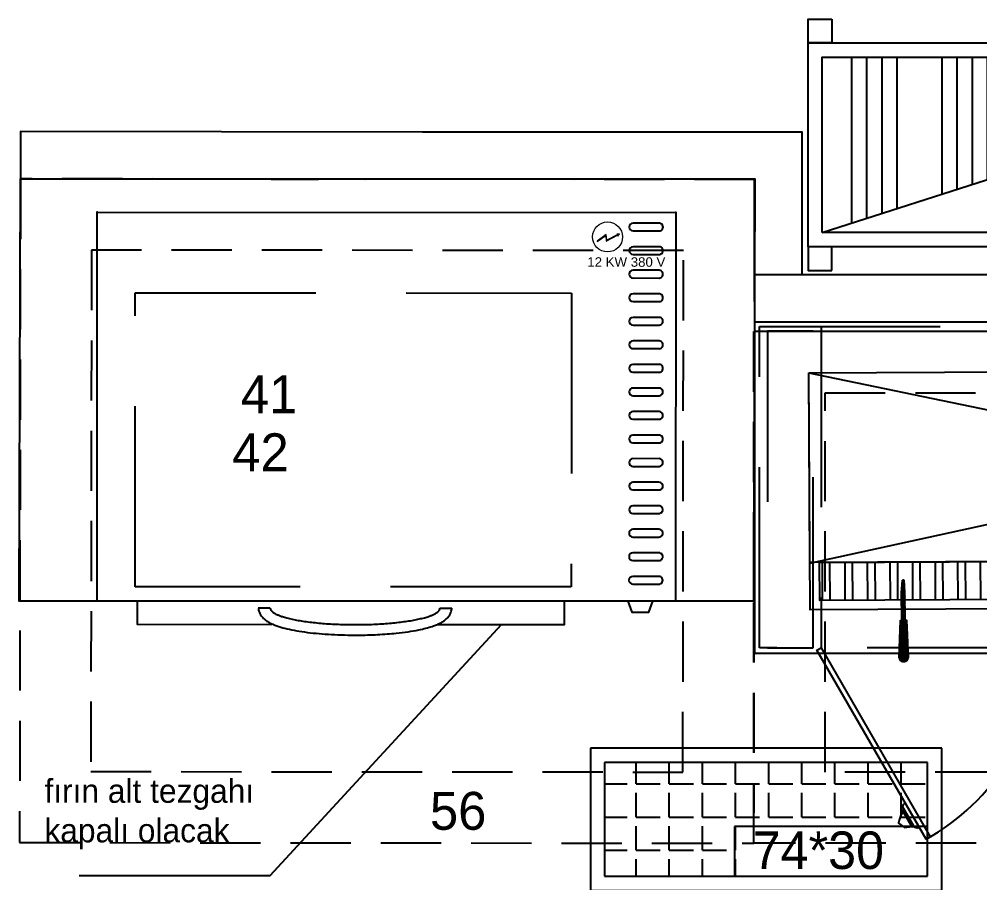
# Model space of a CAD drawing. Header units: millimetres. Extents: x 4980 to 19099, y 3891 to 5773.
# Drawn here: x 16758.1 to 16960.6, y 4582.2 to 4764.4 of the extents above; entities that cross this region are included whole.
import ezdxf

# ---------------------------------------------------------------- set-up
doc = ezdxf.new("R2010")
doc.units = ezdxf.units.MM
doc.linetypes.add('ACAD_ISO03W100', pattern=[30, 12, -18])
doc.linetypes.add('DASHED', pattern=[19.05, 12.7, -6.35])
for name, color, linetype in [('Kıtc-002 Çizgi', 7, 'Continuous'), ('Kıtc-008 Rakam', 1, 'Continuous'), ('Kıtc-011 Elk Tes Yazı 001', 1, 'Continuous'), ('Kıtc-014 Elk Tes İşaretler', 1, 'Continuous'), ('Kıtc-028 Yer Izgarası', 252, 'Continuous'), ('Kıtc-041 İstif Rafı', 7, 'Continuous')]:
    doc.layers.add(name, color=color, linetype=linetype)
doc.styles.get("Standard").update_dxf_attribs({"font": 'stylu.ttf', "height": 10})
pattern_1 = [(180, (1349.89623, 1174.0599), (0, -0.2794), [0.2032, -0.0762]), (270, (1349.89623, 1174.0599), (0.2794, 0), [0.2032, -0.0762])]

# ---------------------------------------------------------------- blocks, each defined once
blk = doc.blocks.new('A$C29431E44')
at = {"layer": 'Kıtc-014 Elk Tes İşaretler', "linetype": 'Continuous', "lineweight": 0}
for p, q in [((2.9, 3.66), (0.96, 2.3)), ((0.96, 2.3), (1, 2.21)), ((1, 2.21), (2.81, 3.48)), ((2.81, 3.48), (2.9, 2.31)), ((3, 2.49), (2.9, 3.66)), ((2.9, 2.31), (5.24, 3.52)), ((5.18, 3.62), (3, 2.49)), ((5.66, 3.81), (5.09, 3.77)), ((5.09, 3.77), (5.17, 3.64)), ((5.17, 3.64), (5.34, 3.36)), ((5.24, 3.52), (5.19, 3.62)), ((5.34, 3.36), (5.66, 3.81))]:
    blk.add_line(p, q, dxfattribs=at)
blk.add_circle((3.16, 3.16), 3.16, dxfattribs=at)
blk = doc.blocks.new('A$C0F0E488A')
for p, q in [((36.53, 5.69), (34, 5.69)), ((72.3, 5.69), (74.83, 5.69))]:
    blk.add_line(p, q)
blk.add_lwpolyline([(0, 89.19), (122, 89.19), (122, 7.19), (0, 7.19)], close=True)
at = {"color": 253}
for points in [[(118.48, 86.93), (112.98, 86.93)], [(112.98, 85.3), (118.48, 85.3)], [(118.48, 81.96), (112.98, 81.96)], [(112.98, 80.34), (118.48, 80.34)], [(118.48, 77), (112.98, 77)], [(112.98, 75.37), (118.48, 75.37)], [(118.48, 72.03), (112.98, 72.03)], [(112.98, 70.4), (118.48, 70.4)], [(118.48, 67.06), (112.98, 67.06)], [(112.98, 65.43), (118.48, 65.43)], [(118.48, 62.1), (112.98, 62.1)], [(112.98, 60.47), (118.48, 60.47)], [(118.48, 57.13), (112.98, 57.13)], [(112.98, 55.5), (118.48, 55.5)], [(118.48, 52.16), (112.98, 52.16)], [(112.98, 50.53), (118.48, 50.53)], [(118.48, 47.2), (112.98, 47.2)], [(112.98, 45.57), (118.48, 45.57)], [(118.48, 42.23), (112.98, 42.23)], [(112.98, 40.6), (118.48, 40.6)], [(118.48, 37.26), (112.98, 37.26)], [(112.98, 35.63), (118.48, 35.63)], [(118.48, 32.3), (112.98, 32.3)], [(112.98, 30.67), (118.48, 30.67)], [(118.48, 27.33), (112.98, 27.33)], [(112.98, 25.7), (118.48, 25.7)], [(118.48, 22.36), (112.98, 22.36)], [(112.98, 20.73), (118.48, 20.73)], [(118.48, 17.39), (112.98, 17.39)], [(112.98, 15.77), (118.48, 15.77)], [(118.48, 12.43), (112.98, 12.43)], [(112.98, 10.8), (118.48, 10.8)]]:
    blk.add_lwpolyline(points, dxfattribs=at)
at = {"color": 52, "linetype": 'DASHED', "ltscale": 3}
blk.add_lwpolyline([(8, 72.19), (100, 72.19), (100, 10.19), (8, 10.19)], close=True, dxfattribs=at)
for points in [[(36.87, 2.19), (8.5, 2.19), (8.5, 7.19), (98.5, 7.19), (98.5, 2.19), (71.96, 2.19)], [(111.89, 7.19), (112.75, 4.89), (116.33, 4.89), (117.2, 7.19)]]:
    blk.add_lwpolyline(points)
at = {"color": 253}
for centre, start, end in [((112.98, 86.12), 90, 270), ((118.48, 86.12), 270, 90), ((112.98, 81.15), 90, 270), ((118.48, 81.15), 270, 90), ((112.98, 76.18), 90, 270), ((118.48, 76.18), 270, 90), ((112.98, 71.22), 90, 270), ((118.48, 71.22), 270, 90), ((112.98, 66.25), 90, 270), ((118.48, 66.25), 270, 90), ((112.98, 61.28), 90, 270), ((118.48, 61.28), 270, 90), ((112.98, 56.32), 90, 270), ((118.48, 56.32), 270, 90), ((112.98, 51.35), 90, 270), ((118.48, 51.35), 270, 90), ((112.98, 46.38), 90, 270), ((118.48, 46.38), 270, 90), ((112.98, 41.41), 90, 270), ((118.48, 41.41), 270, 90), ((112.98, 36.45), 90, 270), ((118.48, 36.45), 270, 90), ((112.98, 31.48), 90, 270), ((118.48, 31.48), 270, 90), ((112.98, 26.51), 90, 270), ((118.48, 26.51), 270, 90), ((112.98, 21.55), 90, 270), ((118.48, 21.55), 270, 90), ((112.98, 16.58), 90, 270), ((118.48, 16.58), 270, 90), ((112.98, 11.61), 90, 270), ((118.48, 11.61), 270, 90)]:
    blk.add_arc(centre, 0.814, start, end, dxfattribs=at)
for points, knots in [([(34, 5.69), (34.01, 5.64), (34.01, 5.59), (34.05, 5.36), (34.09, 5.18), (34.2, 4.84), (34.27, 4.68), (34.43, 4.36), (34.53, 4.2), (34.74, 3.92), (34.84, 3.79), (35.06, 3.55), (35.17, 3.45), (35.4, 3.25), (35.51, 3.16), (35.74, 2.99), (35.86, 2.91), (36.09, 2.77), (36.21, 2.7), (36.45, 2.56), (36.58, 2.5), (36.95, 2.32), (37.21, 2.21), (37.74, 2), (38.02, 1.9), (38.86, 1.63), (39.45, 1.47), (40.71, 1.18), (41.39, 1.04), (42.82, 0.79), (43.57, 0.68), (45.15, 0.48), (45.97, 0.39), (47.67, 0.24), (48.55, 0.18), (51.23, 0.04), (53.09, -0.01), (56.35, 0.01), (57.76, 0.05), (60.5, 0.19), (61.83, 0.29), (63.96, 0.51), (64.79, 0.62), (66.38, 0.85), (67.13, 0.98), (68.37, 1.23), (68.86, 1.34), (69.81, 1.59), (70.25, 1.72), (71, 1.97), (71.32, 2.08), (71.85, 2.31), (72.08, 2.41), (72.53, 2.64), (72.75, 2.77), (73.17, 3.04), (73.38, 3.2), (73.7, 3.49), (73.82, 3.6), (74.04, 3.85), (74.14, 3.97), (74.33, 4.24), (74.42, 4.39), (74.57, 4.7), (74.64, 4.86), (74.75, 5.21), (74.79, 5.39), (74.82, 5.61), (74.83, 5.65), (74.83, 5.69)], [-3.120983, -3.120983, -3.120983, -3.120983, -3.111966, -3.111966, -3.077431, -3.077431, -3.042897, -3.042897, -3.00257, -3.00257, -2.962242, -2.962242, -2.921915, -2.921915, -2.881588, -2.881588, -2.84126, -2.84126, -2.800933, -2.800933, -2.760605, -2.760605, -2.67995, -2.67995, -2.599295, -2.599295, -2.44838, -2.44838, -2.297464, -2.297464, -2.146549, -2.146549, -1.995633, -1.995633, -1.844717, -1.844717, -1.542182, -1.542182, -1.311639, -1.311639, -1.081096, -1.081096, -0.922417, -0.922417, -0.763738, -0.763738, -0.645739, -0.645739, -0.52774, -0.52774, -0.435494, -0.435494, -0.362117, -0.362117, -0.288741, -0.288741, -0.215365, -0.215365, -0.172297, -0.172297, -0.134314, -0.134314, -0.097189, -0.097189, -0.062331, -0.062331, -0.027473, -0.027473, -0.020621, -0.020621, -0.020621, -0.020621]), ([(36.53, 5.69), (36.53, 5.66), (36.53, 5.63), (36.54, 5.57), (36.55, 5.55), (36.56, 5.49), (36.57, 5.46), (36.59, 5.4), (36.62, 5.35), (36.67, 5.26), (36.72, 5.18), (36.79, 5.09), (36.9, 4.98), (37.06, 4.84), (37.3, 4.68), (37.57, 4.52), (37.94, 4.33), (38.43, 4.12), (38.99, 3.92), (39.7, 3.71), (40.57, 3.48), (41.75, 3.22), (43.05, 3), (44.46, 2.79), (45.97, 2.62), (48.09, 2.42), (50.91, 2.25), (54.42, 2.19), (57.93, 2.25), (60.74, 2.42), (62.86, 2.62), (64.37, 2.79), (65.78, 3), (67.08, 3.22), (68.26, 3.48), (69.14, 3.71), (69.84, 3.92), (70.4, 4.12), (70.89, 4.33), (71.26, 4.52), (71.54, 4.68), (71.75, 4.83), (71.92, 4.97), (72.03, 5.08), (72.11, 5.18), (72.17, 5.26), (72.22, 5.35), (72.25, 5.43), (72.28, 5.52), (72.29, 5.59), (72.3, 5.65), (72.3, 5.67), (72.3, 5.69)], [-3.141593, -3.141593, -3.141593, -3.141593, -3.117049, -3.117049, -3.092505, -3.092505, -3.067962, -3.067962, -3.043418, -3.018874, -2.99433, -2.969787, -2.945243, -2.896156, -2.847068, -2.797981, -2.748894, -2.675262, -2.601631, -2.552544, -2.454369, -2.356194, -2.25802, -2.159845, -2.06167, -1.963495, -1.767146, -1.570796, -1.374447, -1.178097, -1.079922, -0.981748, -0.883573, -0.785398, -0.687223, -0.589049, -0.539961, -0.46633, -0.392699, -0.343612, -0.294524, -0.245437, -0.208621, -0.171806, -0.147262, -0.122718, -0.098175, -0.073631, -0.049087, -0.024544, -0.012272, 0, 0, 0, 0])]:
    blk.add_open_spline(points, degree=3, knots=knots)
blk.add_point((0, 89.19))
blk.add_point((122, 89.19), dxfattribs=at)
at = {"layer": 'Kıtc-014 Elk Tes İşaretler'}
blk.add_blockref('A$C29431E44', (104.44, 80.86), dxfattribs=at)
at = {"layer": 'Kıtc-011 Elk Tes Yazı 001', "lineweight": 15, "insert": (103.33, 79.74), "char_height": 2, "attachment_point": 1}
blk.add_mtext_dynamic_manual_height_columns('{\\f@Arial Unicode MS|b0|i0|c162|p34;12 KW 380 V }', width=31.2688, gutter_width=50, heights=[0], dxfattribs=at)
blk = doc.blocks.new('A$C54BA17DA')
at = {"layer": 'Kıtc-002 Çizgi'}
h = blk.add_hatch(dxfattribs=at)
h.set_pattern_fill('ANSI32', color=256, scale=0.5, angle=45, style=0)
h.set_pattern_definition([(90, (-7517.904, -3208.932), (-4.7625, 9e-16), []), (90, (-7516.3166, -3207.3445), (-4.7625, 9e-16), [])])
h.paths.add_polyline_path([(98, 12.99), (98, 20.99), (2.05, 20.99), (2.05, 12.99)])
h = blk.add_hatch(dxfattribs=at)
h.set_pattern_fill('ANSI32', color=256, style=0)
h.set_pattern_definition([(135, (4280.5826, -7757.06716), (0.265165043, 0.265165043), []), (135, (4280.40584, -7757.06716), (0.265165043, 0.265165043), [])])
h.paths.add_polyline_path([(18.98, 7.9), (20.36, 7.9), (20.39, 6.9), (18.95, 6.9)])
h.paths.add_polyline_path([(19.01, 8.72), (19.32, 8.72), (19.32, 14.52), (19.41, 15.9), (19.93, 15.9), (20.02, 14.52), (20.02, 8.72), (20.33, 8.72), (20.36, 7.9), (18.98, 7.9)])
h.paths.add_polyline_path([(18.88, 4.9), (20.46, 4.9), (20.6, 0.76, -0.437405), (19.9, 0), (19.44, 0, -0.437405), (18.74, 0.76)])
h.paths.add_polyline_path([(18.95, 6.9), (20.39, 6.9), (20.46, 4.9), (18.88, 4.9)])
h.paths.add_polyline_path([(19.48, 17.19), (19.86, 17.19), (19.93, 15.9), (19.41, 15.9)])
h = blk.add_hatch(dxfattribs=at)
h.set_pattern_fill('ANSI32', color=256, style=0)
h.set_pattern_definition([(45, (-4180.58262, -7757.06716), (-0.265165043, 0.265165043), []), (45, (-4180.40585, -7757.06716), (-0.265165043, 0.265165043), [])])
h.paths.add_polyline_path([(81.02, 7.9), (79.64, 7.9), (79.61, 6.9), (81.05, 6.9)])
h.paths.add_polyline_path([(80.99, 8.72), (80.68, 8.72), (80.68, 14.52), (80.59, 15.9), (80.07, 15.9), (79.98, 14.52), (79.98, 8.72), (79.67, 8.72), (79.64, 7.9), (81.02, 7.9)])
h.paths.add_polyline_path([(81.12, 4.9), (79.54, 4.9), (79.4, 0.76, 0.437405), (80.1, 0), (80.56, 0, 0.437405), (81.26, 0.76)])
h.paths.add_polyline_path([(81.05, 6.9), (79.61, 6.9), (79.54, 4.9), (81.12, 4.9)])
h.paths.add_polyline_path([(80.52, 17.19), (80.14, 17.19), (80.07, 15.9), (80.59, 15.9)])
for p, q in [((0, 60.99), (38, 52.93)), ((62, 52.93), (100, 60.99)), ((0, 20.86), (38, 28.93)), ((62, 28.93), (100, 20.86)), ((19.32, 14.52), (19.48, 17.19)), ((19.85, 17.19), (19.48, 17.19)), ((19.49, 17.19), (19.86, 17.19)), ((20.02, 14.52), (19.86, 17.19)), ((79.98, 14.52), (80.14, 17.19)), ((80.51, 17.19), (80.14, 17.19)), ((80.15, 17.19), (80.52, 17.19)), ((80.68, 14.52), (80.52, 17.19)), ((19.32, 8.72), (19.32, 14.52)), ((20.02, 8.72), (20.02, 14.52)), ((79.98, 8.72), (79.98, 14.52)), ((80.68, 8.72), (80.68, 14.52)), ((18.74, 0.76), (19.01, 8.72)), ((19.01, 8.72), (19.32, 8.72)), ((20.02, 8.72), (20.33, 8.72)), ((20.33, 8.72), (20.02, 8.72)), ((20.33, 8.72), (20.6, 0.76)), ((20.6, 0.76), (20.33, 8.72)), ((79.4, 0.76), (79.67, 8.72)), ((79.67, 8.72), (79.4, 0.76)), ((79.67, 8.72), (79.98, 8.72)), ((79.98, 8.72), (79.67, 8.72)), ((80.99, 8.72), (80.68, 8.72)), ((81.26, 0.76), (80.99, 8.72)), ((19.9, 0), (19.44, 0)), ((19.44, 0), (19.9, 0)), ((80.56, 0), (80.1, 0)), ((80.1, 0), (80.56, 0))]:
    blk.add_line(p, q, dxfattribs=at)
for points in [[(0, 60.99), (100, 60.99), (100, 10.99), (0, 10.99)], [(0, 60.99), (100, 60.99), (100, 20.99), (0, 20.99)], [(38, 52.93), (62, 52.93), (62, 28.93), (38, 28.93)], [(41.17, 49.87), (59.17, 49.87), (59.17, 31.87), (41.17, 31.87)], [(2.05, 20.99), (98, 20.99), (98, 12.99), (2.05, 12.99)]]:
    blk.add_lwpolyline(points, close=True, dxfattribs=at)
blk.add_circle((50.17, 40.87), 6, dxfattribs=at)
for centre, start, end in [((19.44, 0.71), 175.5008, 270), ((19.9, 0.71), 270, 4.4992), ((19.9, 0.71), 270, 4.4992), ((80.1, 0.71), 175.5008, 270), ((80.1, 0.71), 175.5008, 270), ((80.56, 0.71), 270, 4.4992)]:
    blk.add_arc(centre, 0.706, start, end, dxfattribs=at)
blk = doc.blocks.new('A$C79DF6251')
at = {"layer": 'Kıtc-041 İstif Rafı'}
h = blk.add_hatch(dxfattribs=at)
h.set_pattern_fill('ANSI34', color=254, angle=45)
h.set_pattern_definition([(90, (8380.205, 5687.05), (-19.05, 4e-15), []), (90, (8383.38, 5690.225), (-19.05, 4e-15), []), (90, (8386.555, 5693.4), (-19.05, 4e-15), []), (90, (8389.73, 5696.575), (-19.05, 4e-15), [])])
h.paths.add_polyline_path([(118, 45), (3, 45), (3, 8)])
blk.add_line((3, 8), (118, 45), dxfattribs=at)
for points in [[(5, 53), (5, 48), (0, 48), (0, 53)], [(116, 53), (116, 48), (121, 48), (121, 53)], [(0, 5), (0, 48), (121, 48), (121, 5)], [(3, 8), (3, 45), (118, 45), (118, 8)], [(5, 0), (5, 5), (0, 5), (0, 0)], [(116, 0), (116, 5), (121, 5), (121, 0)]]:
    blk.add_lwpolyline(points, close=True, dxfattribs=at)
blk.add_text('122*53', height=10.8, dxfattribs=at).set_placement((56.65, 11.47))
blk = doc.blocks.new('el')
at = {"layer": 'Kıtc-014 Elk Tes İşaretler', "linetype": 'Continuous', "lineweight": 0}
for p, q in [((1490.3, 1490), (1466, 1473)), ((1466.6, 1471.9), (1489.1, 1487.7)), ((1489.1, 1487.7), (1490.3, 1473.1)), ((1491.5, 1475.4), (1490.3, 1490)), ((1490.3, 1473.1), (1519.5, 1488.2)), ((1518.8, 1489.5), (1491.5, 1475.4)), ((1524.8, 1491.8), (1517.6, 1491.4)), ((1517.6, 1491.4), (1518.6, 1489.7)), ((1518.6, 1489.7), (1520.8, 1486.3)), ((1519.5, 1488.2), (1518.8, 1489.5)), ((1520.8, 1486.3), (1524.8, 1491.8)), ((1466, 1473), (1466.6, 1471.9))]:
    blk.add_line(p, q, dxfattribs=at)
blk.add_circle((1493.5, 1483.7), 39.5, dxfattribs=at)
blk = doc.blocks.new('A$C239729A9')
at = {"linetype": 'DASHED', "ltscale": 3}
h = blk.add_hatch(dxfattribs=at)
h.set_pattern_fill('ANGLE', color=256, scale=0.04, style=0)
h.set_pattern_definition(pattern_1)
h.paths.add_polyline_path([(146.82, 71.41, 0.822352), (144.54, 76.36), (144.54, 77.16, -0.795802), (147.34, 70.8)])
h.paths.add_polyline_path([(142.45, 76.82), (144.54, 78.02), (144.54, 75.61)])
h = blk.add_hatch(dxfattribs=at)
h.set_pattern_fill('ANGLE', color=256, scale=0.04, style=0)
h.set_pattern_definition(pattern_1)
h.paths.add_polyline_path([(144.54, 69.96), (144.54, 69.16, -0.709269), (141.7, 75.95), (142.37, 75.47, 0.737645)])
h.paths.add_polyline_path([(144.54, 70.82), (146.63, 69.62), (144.54, 68.41)])
at = {"color": 254, "linetype": 'DASHED', "ltscale": 3}
for p, q in [((46.02, 113.82), (46.02, 46.02)), ((138.02, 113.82), (138.02, 46.02))]:
    blk.add_line(p, q, dxfattribs=at)
blk.add_line((32.02, 112.82), (152.02, 112.82))
at = {"linetype": 'DASHED', "ltscale": 3}
for p, q in [((142.37, 75.47), (141.7, 75.95)), ((146.82, 71.41), (147.34, 70.8))]:
    blk.add_line(p, q, dxfattribs=at)
blk.add_lwpolyline([(32.02, 114.82), (152.02, 114.82), (152.02, 44.82), (32.02, 44.82)], close=True)
at = {"color": 254, "linetype": 'DASHED', "ltscale": 3}
blk.add_lwpolyline([(33.02, 113.82), (151.02, 113.82), (151.02, 46.02), (33.02, 46.02)], close=True, dxfattribs=at)
at = {"color": 254, "linetype": 'ACAD_ISO03W100', "ltscale": 3}
blk.add_lwpolyline([(34.75, 46.02), (44.32, 46.02), (44.32, 112.82), (34.75, 112.82)], close=True, dxfattribs=at)
at = {"linetype": 'DASHED', "ltscale": 3}
for points in [[(142.45, 76.82), (144.54, 75.61), (144.54, 78.02)], [(146.63, 69.62), (144.54, 68.41), (144.54, 70.82)]]:
    blk.add_lwpolyline(points, close=True, dxfattribs=at)
at = {"color": 254}
for points in [[(46.02, 46.02), (69.02, 6.18), (68.15, 5.68), (45.15, 45.52)], [(138.02, 46.02), (115.02, 6.18), (115.88, 5.68), (138.88, 45.52)], [(143.45, 44.82), (147.12, 44.82), (147.12, 43.63), (143.45, 43.63)], [(63.11, 11.92), (65.21, 8.3), (65.56, 8.5), (63.47, 12.13)], [(120.92, 11.92), (118.82, 8.3), (118.47, 8.5), (120.56, 12.13)]]:
    blk.add_lwpolyline(points, close=True, dxfattribs=at)
for points in [[(63.78, 13.25), (66.69, 8.2), (66.5, 8.09, -0.414214), (65.68, 8.31), (63.36, 12.32, -0.414214), (63.58, 13.14)], [(120.26, 13.25), (117.34, 8.2), (117.54, 8.09, 0.414214), (118.36, 8.31), (120.67, 12.32, 0.414214), (120.45, 13.14)]]:
    blk.add_lwpolyline(points, format="xyb", close=True, dxfattribs=at)
for points in [[(63.36, 11.5), (62.84, 10.75), (62.46, 9.65), (62.38, 9.08), (63.63, 8.13), (65.19, 8.33), (63.36, 11.5)], [(120.67, 11.5), (121.2, 10.75), (121.57, 9.65), (121.65, 9.08), (120.4, 8.13), (118.84, 8.33), (120.67, 11.5)]]:
    blk.add_lwpolyline(points, dxfattribs=at)
at = {"linetype": 'DASHED', "ltscale": 3}
for centre, radius, start, end in [((145.21, 73.65), 3.57, 306.7162, 100.7675), ((144.31, 73.05), 3.9, 132.013, 273.4005), ((144.31, 73.05), 3.1, 128.6138, 274.2704), ((145.19, 73.66), 2.78, 305.88, 103.6089)]:
    blk.add_arc(centre, radius, start, end, dxfattribs=at)
at = {"color": 254}
for centre, start, end in [((46.02, 46.02), 298.7546, 358.5057), ((138.02, 46.02), 181.4943, 241.2454)]:
    blk.add_arc(centre, 46.02, start, end, dxfattribs=at)
for p in [(32.02, 114.82), (152.02, 114.82), (32.02, 44.82), (152.02, 44.82)]:
    blk.add_point(p)
at = {"layer": 'Kıtc-014 Elk Tes İşaretler', "xscale": 0.05599999999999999, "yscale": 0.05599999999999999, "zscale": 0.05599999999999999}
blk.add_blockref('el', (60.76, 25.67), dxfattribs=at)
at = {"layer": 'Kıtc-014 Elk Tes İşaretler', "insert": (139.43, 106.39), "char_height": 1.654, "attachment_point": 1}
blk.add_mtext_dynamic_manual_height_columns('{\\f@Arial Unicode MS|b0|i0|c162|p34;3 KW 220V }', width=27.5245, gutter_width=50, heights=[0], dxfattribs=at)
blk = doc.blocks.new('A$C28F41BA0')
at = {"layer": 'Kıtc-028 Yer Izgarası'}
for p, q in [((74.1, 30), (0, 30)), ((0, 30), (0, 0)), ((74.1, 0), (74.1, 30)), ((71.1, 27), (3, 27)), ((3, 27), (3, 3)), ((9.65, 22.49), (9.65, 27)), ((16.63, 22.49), (16.63, 27)), ((23.62, 22.49), (23.62, 27)), ((30.6, 22.49), (30.6, 27)), ((37.59, 22.49), (37.59, 27)), ((44.57, 22.49), (44.57, 27)), ((51.56, 22.49), (51.56, 27)), ((58.54, 22.49), (58.54, 27)), ((65.53, 22.49), (65.53, 27)), ((71.1, 3), (71.1, 27)), ((3, 22.49), (7.74, 22.49)), ((9.65, 22.49), (14.73, 22.49)), ((16.63, 22.49), (21.71, 22.49)), ((23.62, 22.49), (28.7, 22.49)), ((30.6, 22.49), (35.68, 22.49)), ((37.59, 22.49), (42.67, 22.49)), ((44.57, 22.49), (49.65, 22.49)), ((51.56, 22.49), (56.64, 22.49)), ((58.54, 22.49), (63.62, 22.49)), ((65.53, 22.49), (70.61, 22.49)), ((9.65, 15.5), (9.65, 20.58)), ((16.63, 15.5), (16.63, 20.58)), ((23.62, 15.5), (23.62, 20.58)), ((30.6, 15.5), (30.6, 20.58)), ((37.59, 15.5), (37.59, 20.58)), ((44.57, 15.5), (44.57, 20.58)), ((51.56, 15.5), (51.56, 20.58)), ((58.54, 15.5), (58.54, 20.58)), ((65.53, 15.5), (65.53, 20.58)), ((3, 15.5), (7.74, 15.5)), ((9.65, 15.5), (14.73, 15.5)), ((16.63, 15.5), (21.71, 15.5)), ((23.62, 15.5), (28.7, 15.5)), ((30.6, 15.5), (35.68, 15.5)), ((37.59, 15.5), (42.67, 15.5)), ((44.57, 15.5), (49.65, 15.5)), ((51.56, 15.5), (56.64, 15.5)), ((58.54, 15.5), (63.62, 15.5)), ((65.53, 15.5), (70.61, 15.5)), ((9.65, 8.52), (9.65, 13.6)), ((16.63, 8.52), (16.63, 13.6)), ((23.62, 8.52), (23.62, 13.6)), ((71.1, 13.5), (30.37, 13.5)), ((30.37, 13.5), (30.37, 3)), ((30.6, 8.52), (30.6, 13.6)), ((71.1, 3), (71.1, 13.5)), ((3, 8.52), (7.74, 8.52)), ((9.65, 8.52), (14.73, 8.52)), ((16.63, 8.52), (21.71, 8.52)), ((23.62, 8.52), (28.7, 8.52)), ((9.65, 3), (9.65, 6.61)), ((16.63, 3), (16.63, 6.61)), ((23.62, 3), (23.62, 6.61)), ((30.6, 3), (30.6, 6.61)), ((3, 3), (71.1, 3)), ((30.37, 3), (71.1, 3)), ((0, 0), (74.1, 0))]:
    blk.add_line(p, q, dxfattribs=at)
blk.add_text('74*30', height=7.92, dxfattribs=at).set_placement((34.23, 4.54))

msp = doc.modelspace()

# ---------------------------------------------------------------- linework, layer by layer
at = {"elevation": 0}
msp.add_lwpolyline([(16912.92, 4641.63), (16758.08, 4641.63), (16758.33, 4730.69), (16913.17, 4730.69)], close=True, dxfattribs=at)
msp.add_lwpolyline([(16859.72, 4636.61), (16810.9, 4583.65), (16770.72, 4583.65)], dxfattribs=at)
at = {"layer": 'Kıtc-002 Çizgi', "color": 6}
for p, q in [((16811.19, 4730.64, 0), (16821.19, 4730.64, 0)), ((16831.18, 4730.64, 0), (16831.18, 4730.64, 0))]:
    msp.add_line(p, q, dxfattribs=at)
at = {"layer": 'Kıtc-002 Çizgi', "color": 6, "elevation": 0}
for points in [[(16843.15, 4740.54), (16758.33, 4740.69), (16758.33, 4730.69), (16831.18, 4730.65)], [(16923.15, 4710.45), (16923.17, 4740.54), (16843.15, 4740.54)]]:
    msp.add_lwpolyline(points, dxfattribs=at)
at = {"layer": 'Kıtc-002 Çizgi', "color": 4, "linetype": 'DASHED', "elevation": 0}
for points in [[(16758.16, 4590.69), (16913.01, 4590.54), (16913.18, 4730.54), (16758.33, 4730.69)], [(16913.01, 4700.54), (17398.03, 4700.54), (17398.03, 4590.54), (16913.01, 4590.54)]]:
    msp.add_lwpolyline(points, close=True, dxfattribs=at)
at = {"layer": 'Kıtc-002 Çizgi', "elevation": 0}
msp.add_lwpolyline([(16913.15, 4710.45), (16913.16, 4730.54), (16821.19, 4730.64)], dxfattribs=at)
at = {"layer": 'Kıtc-002 Çizgi', "color": 1, "linetype": 'DASHED', "elevation": 0}
for points in [[(16773.18, 4605.67), (16898.03, 4605.56), (16898.16, 4715.56), (16773.31, 4715.67)], [(16928.01, 4685.54), (17383.03, 4685.54), (17383.03, 4605.54), (16928.01, 4605.54)]]:
    msp.add_lwpolyline(points, close=True, dxfattribs=at)
at = {"layer": 'Kıtc-002 Çizgi', "color": 6, "elevation": 0}
msp.add_lwpolyline([(17408.03, 4710.45), (16913.14, 4710.45), (16913.14, 4700.54), (17408.03, 4700.54)], close=True, dxfattribs=at)

# ---------------------------------------------------------------- block references
at = {"layer": 'Kıtc-002 Çizgi', "lineweight": -2}
for name, p, rotation in [('A$C0F0E488A', (16774.49, 4634.48, 0), 359.9628199339744), ('A$C54BA17DA', (16924.92, 4628.76, 0), 0.3031648850258374)]:
    msp.add_blockref(name, p, dxfattribs=dict(at, rotation=rotation))
msp.add_blockref('A$C239729A9', (16881.15, 4585.73, 0), dxfattribs=at)
at = {"layer": 'Kıtc-028 Yer Izgarası'}
msp.add_blockref('A$C28F41BA0', (16878.53, 4580.57, 0), dxfattribs=at)
at = {"layer": 'Kıtc-041 İstif Rafı'}
msp.add_blockref('A$C79DF6251', (16924.43, 4711.37), dxfattribs=at)

# ---------------------------------------------------------------- texts
at = {"insert": (16763.39, 4604.07, 0), "char_height": 5, "attachment_point": 1}
msp.add_mtext_dynamic_manual_height_columns('{\\C1;fırın alt tezgahı kapalı olacak}', width=55.2636, gutter_width=50, heights=[0], dxfattribs=at)
at = {"layer": 'Kıtc-008 Rakam', "color": 1}
for s, p in [('41', (16804.8, 4681.25)), ('42', (16803.01, 4669.01)), ('56', (16844.69, 4593.38))]:
    msp.add_text(s, height=8, dxfattribs=at).set_placement(p)

doc.saveas('drawing.dxf')
